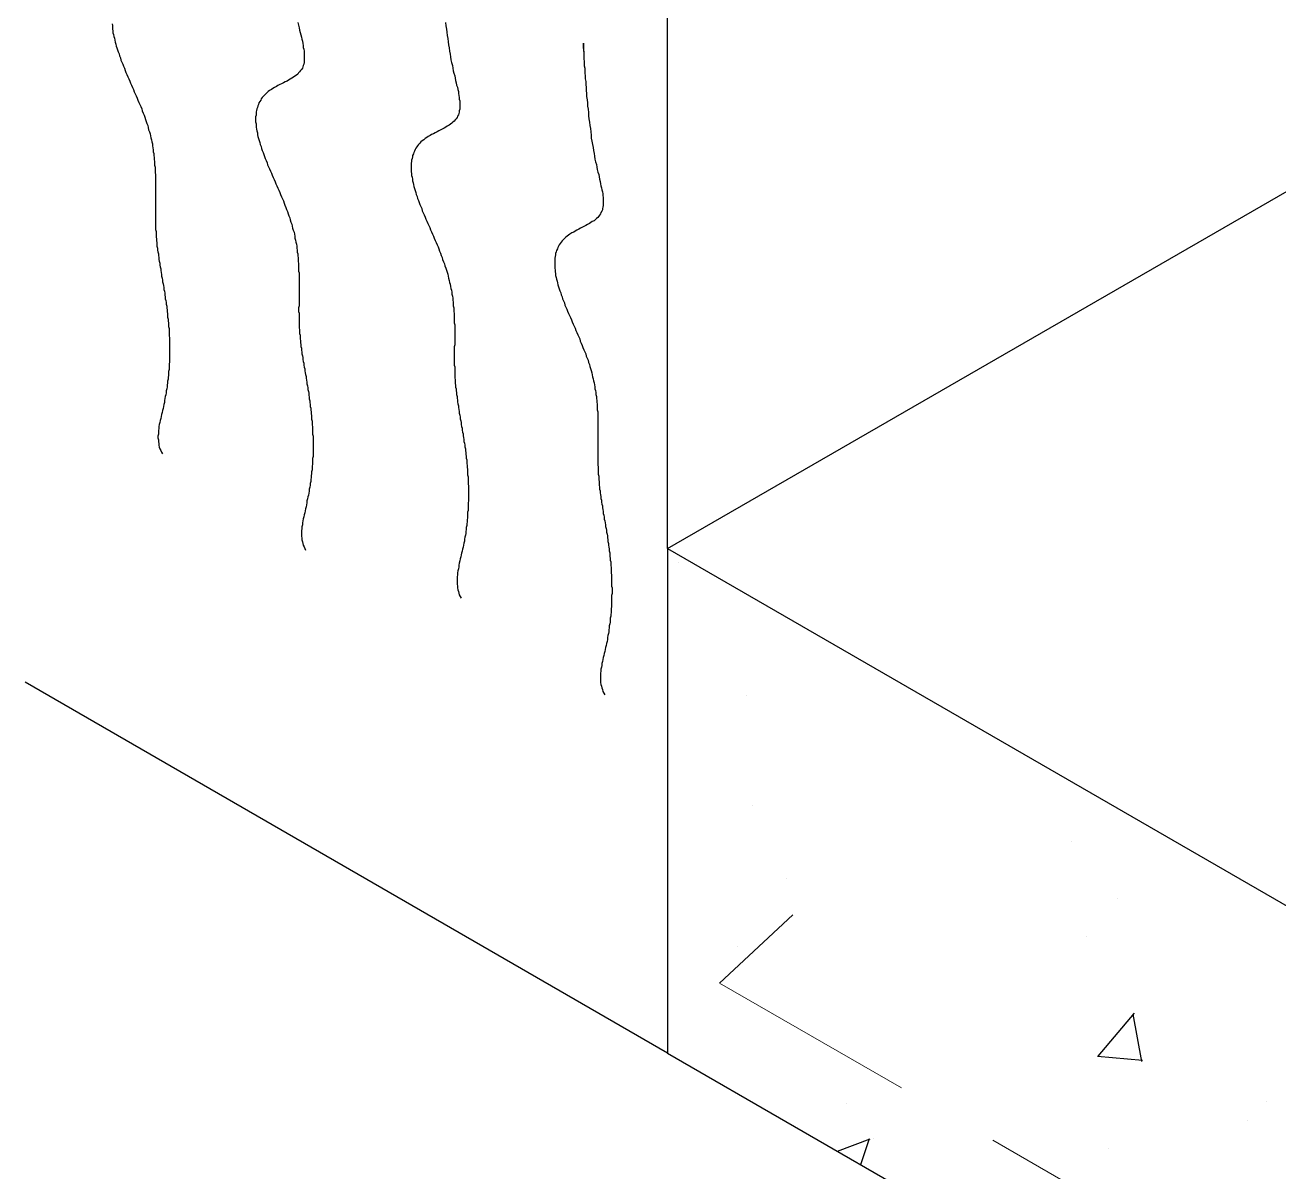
# Model space of a CAD drawing. Header units: feet. Extents: x 317 to 512, y -141 to 162.
# Drawn here: x 393.926 to 395.417, y -71.378 to -70.014 of the extents above; entities that cross this region are included whole.
import ezdxf

# ---------------------------------------------------------------- set-up
doc = ezdxf.new("R2010")
doc.units = ezdxf.units.FT
doc.header["$MEASUREMENT"] = 0
doc.linetypes.add('DASHED2', pattern=[0.375, 0.25, -0.125])
doc.layers.add('_35', color=53, linetype='Continuous')
doc.layers.add('INTERMITENTE', color=22, linetype='DASHED2', lineweight=20)

# ---------------------------------------------------------------- blocks, each defined once
blk = doc.blocks.new('*X48')
at = {"color": 0}
for p, q in [((177.7086, -42.6484), (177.7086, -42.6484)), ((177.8552, -42.936), (177.8552, -42.936)), ((177.869, -43.1725), (177.869, -43.1725)), ((178.5567, -43.2497), (178.5567, -43.2497)), ((177.941, -43.3308), (177.941, -43.3308)), ((178.6565, -43.3731), (178.6565, -43.3731)), ((178.5895, -43.4556), (178.5895, -43.4556)), ((177.8354, -43.4772), (177.8354, -43.4772)), ((178.6148, -43.7144), (178.6932, -43.621)), ((178.709, -43.7255), (178.6902, -43.6236)), ((178.6133, -43.7142), (178.7104, -43.7227)), ((178.979, -43.8126), (178.979, -43.8126)), ((178.0706, -43.8171), (178.0706, -43.8171)), ((178.9384, -43.8538), (178.9384, -43.8538)), ((178.052, -43.9193), (178.1221, -43.8924)), ((178.102, -43.9482), (178.121, -43.8916)), ((178.1291, -43.8909), (178.1291, -43.8909)), ((178.6368, -43.9143), (178.6368, -43.9143))]:
    blk.add_line(p, q, dxfattribs=at)

msp = doc.modelspace()

# ---------------------------------------------------------------- linework, layer by layer
at = {"layer": '_35'}
for p, q in [((394.69005, -70.63654), (394.69005, -69.96572)), ((394.69005, -70.63654), (395.4543, -70.1953)), ((394.69005, -70.63654), (395.4543, -71.07778)), ((394.69005, -70.63654), (394.69005, -71.23655)), ((394.69005, -71.23655), (393.9258, -70.79531)), ((394.69005, -71.23655), (396.65794, -72.37271))]:
    msp.add_line(p, q, dxfattribs=at)
for points in [[(394.02927, -70.01222, 0), (394.02982, -70.01431, 0), (394.02982, -70.01635, 0), (394.02982, -70.0185, 0), (394.03037, -70.02065, 0), (394.03037, -70.02279, 0), (394.03092, -70.025, 0), (394.03147, -70.0272, 0), (394.03202, -70.0294, 0), (394.03257, -70.03166, 0), (394.03312, -70.03397, 0), (394.03367, -70.03623, 0), (394.03422, -70.0386, 0), (394.03478, -70.04091, 0), (394.03588, -70.04328, 0), (394.03643, -70.04565, 0), (394.03753, -70.04802, 0), (394.03808, -70.05044, 0), (394.03918, -70.05286, 0), (394.03973, -70.05529, 0), (394.04083, -70.05771, 0), (394.04193, -70.06019, 0), (394.04304, -70.06267, 0), (394.04414, -70.06514, 0), (394.04469, -70.06762, 0), (394.04579, -70.07015, 0), (394.04689, -70.07263, 0), (394.04799, -70.07517, 0), (394.04909, -70.0777, 0), (394.0502, -70.08023, 0), (394.0513, -70.08277, 0), (394.0524, -70.0853, 0), (394.0535, -70.08783, 0), (394.0546, -70.09037, 0), (394.0557, -70.09295, 0), (394.0568, -70.09549, 0), (394.0579, -70.09802, 0), (394.05901, -70.10061, 0), (394.06011, -70.10314, 0), (394.06121, -70.10568, 0), (394.06231, -70.10821, 0), (394.06341, -70.11074, 0), (394.06451, -70.11328, 0), (394.06506, -70.11581, 0), (394.06617, -70.11834, 0), (394.06727, -70.12087, 0), (394.06837, -70.12335, 0), (394.06892, -70.12589, 0), (394.07002, -70.12836, 0), (394.07057, -70.13084, 0), (394.07167, -70.13332, 0), (394.07222, -70.13574, 0), (394.07277, -70.13822, 0), (394.07388, -70.14065, 0), (394.07443, -70.14307, 0), (394.07498, -70.14549, 0), (394.07553, -70.14786, 0), (394.07608, -70.15023, 0), (394.07663, -70.15265, 0), (394.07718, -70.15502, 0), (394.07718, -70.15733, 0), (394.07773, -70.1597, 0), (394.07828, -70.16201, 0), (394.07828, -70.16433, 0), (394.07883, -70.16664, 0), (394.07883, -70.16895, 0), (394.07938, -70.17126, 0), (394.07938, -70.17352, 0), (394.07993, -70.17584, 0), (394.07993, -70.17809, 0), (394.07993, -70.18035, 0), (394.08048, -70.18261, 0), (394.08048, -70.18487, 0), (394.08048, -70.18713, 0), (394.08048, -70.18933, 0), (394.08103, -70.19159, 0), (394.08103, -70.19379, 0), (394.08103, -70.19605, 0), (394.08103, -70.19825, 0), (394.08103, -70.20045, 0), (394.08103, -70.20266, 0), (394.08103, -70.20486, 0), (394.08103, -70.20706, 0), (394.08103, -70.20926, 0), (394.08103, -70.21141, 0), (394.08103, -70.21361, 0), (394.08103, -70.21582, 0), (394.08103, -70.21796, 0), (394.08103, -70.22017, 0), (394.08103, -70.22232, 0), (394.08103, -70.22452, 0), (394.08103, -70.22667, 0), (394.08103, -70.22887, 0), (394.08103, -70.23102, 0), (394.08103, -70.23316, 0), (394.08103, -70.23537, 0), (394.08103, -70.23752, 0), (394.08103, -70.23972, 0), (394.08103, -70.24187, 0), (394.08103, -70.24401, 0), (394.08103, -70.24622, 0), (394.08103, -70.24836, 0), (394.08103, -70.25057, 0), (394.08103, -70.25271, 0), (394.08103, -70.25492, 0), (394.08103, -70.25707, 0), (394.08159, -70.25927, 0), (394.08159, -70.26147, 0), (394.08159, -70.26367, 0), (394.08159, -70.26582, 0), (394.08214, -70.26802, 0), (394.08214, -70.27023, 0), (394.08269, -70.27243, 0), (394.08269, -70.27469, 0), (394.08269, -70.27689, 0), (394.08324, -70.27909, 0), (394.08324, -70.2813, 0), (394.08379, -70.2835, 0), (394.08434, -70.28576, 0), (394.08434, -70.28796, 0), (394.08489, -70.29022, 0), (394.08489, -70.29242, 0), (394.08544, -70.29468, 0), (394.08599, -70.29688, 0), (394.08599, -70.29914, 0), (394.08654, -70.30134, 0), (394.08709, -70.3036, 0), (394.08709, -70.3058, 0), (394.08764, -70.30806, 0), (394.08819, -70.31026, 0), (394.08819, -70.31252, 0), (394.08874, -70.31478, 0), (394.0893, -70.31698, 0), (394.0893, -70.31924, 0), (394.08985, -70.32144, 0), (394.0904, -70.3237, 0), (394.09095, -70.3259, 0), (394.09095, -70.32816, 0), (394.0915, -70.33036, 0), (394.09205, -70.33262, 0), (394.09205, -70.33483, 0), (394.0926, -70.33703, 0), (394.0926, -70.33929, 0), (394.09315, -70.34149, 0), (394.0937, -70.34369, 0), (394.0937, -70.34589, 0), (394.09425, -70.34815, 0), (394.09425, -70.35036, 0), (394.0948, -70.35256, 0), (394.0948, -70.35476, 0), (394.09535, -70.35696, 0), (394.09535, -70.35917, 0), (394.09535, -70.36137, 0), (394.0959, -70.36357, 0), (394.0959, -70.36578, 0), (394.09645, -70.36803, 0), (394.09645, -70.37024, 0), (394.09645, -70.37244, 0), (394.09701, -70.37464, 0), (394.09701, -70.37684, 0), (394.09701, -70.37905, 0), (394.09701, -70.38125, 0), (394.09701, -70.38345, 0), (394.09756, -70.38566, 0), (394.09756, -70.38791, 0), (394.09756, -70.39012, 0), (394.09756, -70.39232, 0), (394.09756, -70.39452, 0), (394.09756, -70.39678, 0), (394.09756, -70.39898, 0), (394.09756, -70.40119, 0), (394.09756, -70.40344, 0), (394.09756, -70.40565, 0), (394.09756, -70.4079, 0), (394.09756, -70.41016, 0), (394.09756, -70.41237, 0), (394.09756, -70.41462, 0), (394.09701, -70.41688, 0), (394.09701, -70.41914, 0), (394.09701, -70.4214, 0), (394.09701, -70.4236, 0), (394.09645, -70.42591, 0), (394.09645, -70.42817, 0), (394.09645, -70.43043, 0), (394.0959, -70.43269, 0), (394.0959, -70.435, 0), (394.09535, -70.43726, 0), (394.09535, -70.43957, 0), (394.0948, -70.44183, 0), (394.0948, -70.44414, 0), (394.09425, -70.44645, 0), (394.0937, -70.44877, 0), (394.0937, -70.45108, 0), (394.09315, -70.45339, 0), (394.0926, -70.45571, 0), (394.09205, -70.45807, 0), (394.0915, -70.46039, 0), (394.0915, -70.46276, 0), (394.09095, -70.46512, 0), (394.0904, -70.46749, 0), (394.08985, -70.46986, 0), (394.0893, -70.47223, 0), (394.08874, -70.4746, 0), (394.08819, -70.47696, 0), (394.08764, -70.47933, 0), (394.08709, -70.48175, 0), (394.08654, -70.48412, 0), (394.08599, -70.48644, 0), (394.08544, -70.4888, 0), (394.08489, -70.49117, 0), (394.08489, -70.49348, 0), (394.08434, -70.4958, 0), (394.08434, -70.49811, 0), (394.08434, -70.50037, 0), (394.08379, -70.50263, 0), (394.08379, -70.50488, 0), (394.08434, -70.50709, 0), (394.08434, -70.50929, 0), (394.08489, -70.51144, 0), (394.08489, -70.51359, 0), (394.08544, -70.51568, 0), (394.08599, -70.51772, 0), (394.08709, -70.51975, 0), (394.08819, -70.52174, 0), (394.0893, -70.52366, 0)], [(394.2501, -70.01079, 0), (394.2512, -70.01382, 0), (394.25175, -70.01679, 0), (394.25231, -70.01965, 0), (394.25286, -70.02246, 0), (394.25396, -70.02522, 0), (394.25451, -70.02792, 0), (394.25506, -70.0305, 0), (394.25561, -70.03304, 0), (394.25616, -70.03552, 0), (394.25671, -70.03788, 0), (394.25671, -70.0402, 0), (394.25726, -70.04251, 0), (394.25781, -70.04471, 0), (394.25781, -70.0468, 0), (394.25781, -70.0489, 0), (394.25781, -70.05093, 0), (394.25781, -70.05286, 0), (394.25781, -70.05473, 0), (394.25781, -70.05661, 0), (394.25781, -70.05837, 0), (394.25726, -70.06008, 0), (394.25671, -70.06178, 0), (394.25616, -70.06338, 0), (394.25561, -70.06492, 0), (394.25451, -70.06646, 0), (394.25341, -70.0679, 0), (394.25231, -70.06933, 0), (394.2512, -70.07065, 0), (394.2501, -70.07197, 0), (394.24845, -70.07324, 0), (394.2468, -70.07451, 0), (394.24515, -70.07566, 0), (394.24294, -70.07682, 0), (394.24129, -70.07797, 0), (394.23909, -70.07908, 0), (394.23744, -70.08023, 0), (394.23523, -70.08128, 0), (394.23303, -70.08238, 0), (394.23083, -70.08348, 0), (394.22862, -70.08458, 0), (394.22642, -70.08568, 0), (394.22477, -70.08684, 0), (394.22257, -70.088, 0), (394.22036, -70.08915, 0), (394.21871, -70.09037, 0), (394.21651, -70.09163, 0), (394.21486, -70.0929, 0), (394.2132, -70.09422, 0), (394.2121, -70.0956, 0), (394.21045, -70.09703, 0), (394.20935, -70.09846, 0), (394.2077, -70.09995, 0), (394.2066, -70.10149, 0), (394.20605, -70.10309, 0), (394.20494, -70.10474, 0), (394.20384, -70.10639, 0), (394.20329, -70.1081, 0), (394.20274, -70.10981, 0), (394.20219, -70.11157, 0), (394.20164, -70.11339, 0), (394.20109, -70.1152, 0), (394.20054, -70.11708, 0), (394.20054, -70.119, 0), (394.20054, -70.12093, 0), (394.19999, -70.12291, 0), (394.19999, -70.1249, 0), (394.19999, -70.12693, 0), (394.19999, -70.12897, 0), (394.20054, -70.13106, 0), (394.20054, -70.13321, 0), (394.20054, -70.1353, 0), (394.20109, -70.13751, 0), (394.20164, -70.13965, 0), (394.20219, -70.14191, 0), (394.20219, -70.14411, 0), (394.20274, -70.14637, 0), (394.20329, -70.14863, 0), (394.20439, -70.15094, 0), (394.20494, -70.15326, 0), (394.20549, -70.15562, 0), (394.2066, -70.15799, 0), (394.20715, -70.16036, 0), (394.2077, -70.16273, 0), (394.2088, -70.16515, 0), (394.2099, -70.16758, 0), (394.21045, -70.17, 0), (394.21155, -70.17242, 0), (394.21265, -70.1749, 0), (394.21376, -70.17738, 0), (394.21431, -70.17986, 0), (394.21541, -70.18233, 0), (394.21651, -70.18487, 0), (394.21761, -70.18735, 0), (394.21871, -70.18988, 0), (394.21981, -70.19241, 0), (394.22091, -70.19495, 0), (394.22202, -70.19748, 0), (394.22312, -70.20001, 0), (394.22422, -70.20255, 0), (394.22532, -70.20508, 0), (394.22642, -70.20761, 0), (394.22752, -70.2102, 0), (394.22862, -70.21273, 0), (394.22973, -70.21527, 0), (394.23083, -70.21785, 0), (394.23193, -70.22039, 0), (394.23303, -70.22292, 0), (394.23413, -70.22545, 0), (394.23468, -70.22799, 0), (394.23578, -70.23052, 0), (394.23689, -70.23305, 0), (394.23799, -70.23559, 0), (394.23854, -70.23807, 0), (394.23964, -70.2406, 0), (394.24074, -70.24308, 0), (394.24129, -70.24556, 0), (394.24184, -70.24803, 0), (394.24294, -70.25046, 0), (394.24349, -70.25293, 0), (394.24404, -70.25536, 0), (394.2446, -70.25778, 0), (394.2457, -70.26015, 0), (394.24625, -70.26257, 0), (394.2468, -70.26494, 0), (394.2468, -70.26731, 0), (394.24735, -70.26968, 0), (394.2479, -70.27204, 0), (394.24845, -70.27441, 0), (394.249, -70.27673, 0), (394.249, -70.27904, 0), (394.24955, -70.28135, 0), (394.24955, -70.28366, 0), (394.2501, -70.28598, 0), (394.2501, -70.28824, 0), (394.25065, -70.29055, 0), (394.25065, -70.29281, 0), (394.25065, -70.29506, 0), (394.2512, -70.29732, 0), (394.2512, -70.29958, 0), (394.2512, -70.30184, 0), (394.2512, -70.30404, 0), (394.2512, -70.3063, 0), (394.25175, -70.3085, 0), (394.25175, -70.3107, 0), (394.25175, -70.31296, 0), (394.25175, -70.31517, 0), (394.25175, -70.31737, 0), (394.25175, -70.31957, 0), (394.25175, -70.32172, 0), (394.25175, -70.32392, 0), (394.25175, -70.32612, 0), (394.25175, -70.32833, 0), (394.25175, -70.33047, 0), (394.25175, -70.33268, 0), (394.25175, -70.33483, 0), (394.25175, -70.33703, 0), (394.25175, -70.33918, 0), (394.25175, -70.34138, 0), (394.25175, -70.34353, 0), (394.25175, -70.34573, 0), (394.25175, -70.34788, 0), (394.2512, -70.35008, 0), (394.2512, -70.35223, 0), (394.2512, -70.35438, 0), (394.25175, -70.35658, 0), (394.25175, -70.35873, 0), (394.25175, -70.36093, 0), (394.25175, -70.36308, 0), (394.25175, -70.36522, 0), (394.25175, -70.36743, 0), (394.25175, -70.36963, 0), (394.25175, -70.37178, 0), (394.25175, -70.37398, 0), (394.25231, -70.37618, 0), (394.25231, -70.37833, 0), (394.25231, -70.38053, 0), (394.25286, -70.38274, 0), (394.25286, -70.38494, 0), (394.25286, -70.38714, 0), (394.25341, -70.38935, 0), (394.25341, -70.39155, 0), (394.25396, -70.39381, 0), (394.25396, -70.39601, 0), (394.25451, -70.39821, 0), (394.25451, -70.40047, 0), (394.25506, -70.40267, 0), (394.25506, -70.40488, 0), (394.25561, -70.40713, 0), (394.25616, -70.40934, 0), (394.25616, -70.41159, 0), (394.25671, -70.4138, 0), (394.25726, -70.41605, 0), (394.25726, -70.41826, 0), (394.25781, -70.42052, 0), (394.25836, -70.42277, 0), (394.25836, -70.42498, 0), (394.25891, -70.42723, 0), (394.25946, -70.42944, 0), (394.26002, -70.4317, 0), (394.26002, -70.4339, 0), (394.26057, -70.43616, 0), (394.26112, -70.43836, 0), (394.26112, -70.44062, 0), (394.26167, -70.44282, 0), (394.26222, -70.44508, 0), (394.26222, -70.44728, 0), (394.26277, -70.44954, 0), (394.26332, -70.45174, 0), (394.26332, -70.45394, 0), (394.26387, -70.4562, 0), (394.26387, -70.4584, 0), (394.26442, -70.46061, 0), (394.26442, -70.46281, 0), (394.26497, -70.46507, 0), (394.26497, -70.46727, 0), (394.26552, -70.46947, 0), (394.26552, -70.47168, 0), (394.26607, -70.47388, 0), (394.26607, -70.47608, 0), (394.26662, -70.47829, 0), (394.26662, -70.48049, 0), (394.26662, -70.48269, 0), (394.26717, -70.48489, 0), (394.26717, -70.4871, 0), (394.26717, -70.48935, 0), (394.26773, -70.49156, 0), (394.26773, -70.49376, 0), (394.26773, -70.49596, 0), (394.26773, -70.49817, 0), (394.26773, -70.50037, 0), (394.26828, -70.50257, 0), (394.26828, -70.50483, 0), (394.26828, -70.50703, 0), (394.26828, -70.50923, 0), (394.26828, -70.51144, 0), (394.26828, -70.5137, 0), (394.26828, -70.5159, 0), (394.26828, -70.51816, 0), (394.26828, -70.52036, 0), (394.26828, -70.52262, 0), (394.26828, -70.52482, 0), (394.26828, -70.52708, 0), (394.26773, -70.52934, 0), (394.26773, -70.53154, 0), (394.26773, -70.5338, 0), (394.26773, -70.53605, 0), (394.26717, -70.53831, 0), (394.26717, -70.54057, 0), (394.26717, -70.54283, 0), (394.26662, -70.54514, 0), (394.26662, -70.5474, 0), (394.26607, -70.54966, 0), (394.26607, -70.55197, 0), (394.26552, -70.55423, 0), (394.26552, -70.55654, 0), (394.26497, -70.55885, 0), (394.26497, -70.56117, 0), (394.26442, -70.56348, 0), (394.26387, -70.56579, 0), (394.26387, -70.56811, 0), (394.26332, -70.57042, 0), (394.26277, -70.57279, 0), (394.26222, -70.5751, 0), (394.26167, -70.57747, 0), (394.26112, -70.57984, 0), (394.26112, -70.5822, 0), (394.26057, -70.58457, 0), (394.26002, -70.58694, 0), (394.25946, -70.58931, 0), (394.25891, -70.59168, 0), (394.25836, -70.59404, 0), (394.25781, -70.59641, 0), (394.25726, -70.59878, 0), (394.25671, -70.60115, 0), (394.25616, -70.60352, 0), (394.25561, -70.60588, 0), (394.25561, -70.6082, 0), (394.25506, -70.61051, 0), (394.25506, -70.61282, 0), (394.25451, -70.61508, 0), (394.25451, -70.61734, 0), (394.25451, -70.6196, 0), (394.25451, -70.6218, 0), (394.25506, -70.624, 0), (394.25506, -70.62615, 0), (394.25561, -70.62824, 0), (394.25616, -70.63034, 0), (394.25671, -70.63243, 0), (394.25781, -70.63441, 0), (394.25836, -70.63645, 0), (394.25946, -70.63838, 0)], [(394.42578, -70.01068, 0), (394.42633, -70.01453, 0), (394.42688, -70.01839, 0), (394.42743, -70.02219, 0), (394.42798, -70.02604, 0), (394.42853, -70.02979, 0), (394.42908, -70.03353, 0), (394.42963, -70.03728, 0), (394.43018, -70.04097, 0), (394.43073, -70.04455, 0), (394.43129, -70.04813, 0), (394.43184, -70.0516, 0), (394.43239, -70.05507, 0), (394.43294, -70.05837, 0), (394.43404, -70.06167, 0), (394.43459, -70.06487, 0), (394.43514, -70.06795, 0), (394.43569, -70.07098, 0), (394.43679, -70.07395, 0), (394.43734, -70.07687, 0), (394.43789, -70.07968, 0), (394.43844, -70.08238, 0), (394.439, -70.08508, 0), (394.4401, -70.08767, 0), (394.44065, -70.0902, 0), (394.4412, -70.09268, 0), (394.4412, -70.09505, 0), (394.44175, -70.09741, 0), (394.4423, -70.09967, 0), (394.4423, -70.10188, 0), (394.44285, -70.10402, 0), (394.44285, -70.10606, 0), (394.44285, -70.1081, 0), (394.44285, -70.11003, 0), (394.44285, -70.11195, 0), (394.44285, -70.11377, 0), (394.4423, -70.11553, 0), (394.4423, -70.1173, 0), (394.44175, -70.11895, 0), (394.4412, -70.12054, 0), (394.4401, -70.12214, 0), (394.43955, -70.12363, 0), (394.43844, -70.12506, 0), (394.43734, -70.12649, 0), (394.43624, -70.12787, 0), (394.43459, -70.12919, 0), (394.43349, -70.13046, 0), (394.43184, -70.13167, 0), (394.43018, -70.13283, 0), (394.42798, -70.13404, 0), (394.42633, -70.13514, 0), (394.42413, -70.13629, 0), (394.42192, -70.1374, 0), (394.42027, -70.1385, 0), (394.41807, -70.1396, 0), (394.41587, -70.14065, 0), (394.41366, -70.14175, 0), (394.41146, -70.1429, 0), (394.40926, -70.144, 0), (394.40761, -70.14516, 0), (394.4054, -70.14632, 0), (394.40375, -70.14753, 0), (394.40155, -70.1488, 0), (394.3999, -70.15006, 0), (394.39824, -70.15138, 0), (394.39659, -70.15276, 0), (394.39549, -70.15419, 0), (394.39384, -70.15562, 0), (394.39274, -70.15717, 0), (394.39163, -70.15871, 0), (394.39053, -70.16025, 0), (394.38998, -70.1619, 0), (394.38888, -70.16355, 0), (394.38833, -70.16526, 0), (394.38778, -70.16697, 0), (394.38668, -70.16873, 0), (394.38668, -70.17055, 0), (394.38613, -70.17242, 0), (394.38558, -70.17429, 0), (394.38558, -70.17617, 0), (394.38503, -70.17809, 0), (394.38503, -70.18008, 0), (394.38503, -70.18206, 0), (394.38503, -70.1841, 0), (394.38503, -70.18619, 0), (394.38503, -70.18823, 0), (394.38558, -70.19037, 0), (394.38558, -70.19252, 0), (394.38613, -70.19467, 0), (394.38668, -70.19687, 0), (394.38668, -70.19908, 0), (394.38723, -70.20128, 0), (394.38778, -70.20354, 0), (394.38833, -70.20585, 0), (394.38888, -70.20811, 0), (394.38998, -70.21048, 0), (394.39053, -70.21279, 0), (394.39108, -70.21516, 0), (394.39219, -70.21752, 0), (394.39274, -70.21989, 0), (394.39384, -70.22232, 0), (394.39439, -70.22474, 0), (394.39549, -70.22716, 0), (394.39659, -70.22958, 0), (394.39769, -70.23206, 0), (394.39824, -70.23454, 0), (394.39934, -70.23702, 0), (394.40045, -70.2395, 0), (394.40155, -70.24203, 0), (394.40265, -70.24451, 0), (394.40375, -70.24704, 0), (394.40485, -70.24958, 0), (394.40595, -70.25211, 0), (394.40705, -70.25464, 0), (394.40816, -70.25718, 0), (394.40926, -70.25971, 0), (394.41036, -70.26224, 0), (394.41146, -70.26483, 0), (394.41256, -70.26736, 0), (394.41366, -70.2699, 0), (394.41476, -70.27249, 0), (394.41587, -70.27502, 0), (394.41697, -70.27755, 0), (394.41807, -70.28008, 0), (394.41862, -70.28262, 0), (394.41972, -70.28515, 0), (394.42082, -70.28768, 0), (394.42192, -70.29022, 0), (394.42247, -70.29275, 0), (394.42358, -70.29523, 0), (394.42468, -70.29776, 0), (394.42523, -70.30024, 0), (394.42633, -70.30272, 0), (394.42688, -70.3052, 0), (394.42798, -70.30762, 0), (394.42853, -70.3101, 0), (394.42908, -70.31252, 0), (394.42963, -70.31494, 0), (394.43018, -70.31737, 0), (394.43073, -70.31974, 0), (394.43129, -70.3221, 0), (394.43184, -70.32453, 0), (394.43239, -70.3269, 0), (394.43294, -70.32921, 0), (394.43349, -70.33158, 0), (394.43349, -70.33389, 0), (394.43404, -70.3362, 0), (394.43459, -70.33852, 0), (394.43459, -70.34083, 0), (394.43514, -70.34314, 0), (394.43514, -70.3454, 0), (394.43514, -70.34771, 0), (394.43569, -70.34997, 0), (394.43569, -70.35223, 0), (394.43569, -70.35449, 0), (394.43624, -70.35674, 0), (394.43624, -70.359, 0), (394.43624, -70.3612, 0), (394.43624, -70.36346, 0), (394.43624, -70.36567, 0), (394.43624, -70.36792, 0), (394.43679, -70.37013, 0), (394.43679, -70.37233, 0), (394.43679, -70.37453, 0), (394.43679, -70.37673, 0), (394.43679, -70.37894, 0), (394.43679, -70.38114, 0), (394.43679, -70.38329, 0), (394.43679, -70.38549, 0), (394.43679, -70.38769, 0), (394.43679, -70.38984, 0), (394.43679, -70.39204, 0), (394.43679, -70.39419, 0), (394.43624, -70.39639, 0), (394.43624, -70.39854, 0), (394.43624, -70.40075, 0), (394.43624, -70.40289, 0), (394.43624, -70.40504, 0), (394.43624, -70.40724, 0), (394.43624, -70.40939, 0), (394.43624, -70.41159, 0), (394.43624, -70.41374, 0), (394.43624, -70.41589, 0), (394.43624, -70.41809, 0), (394.43679, -70.42024, 0), (394.43679, -70.42244, 0), (394.43679, -70.42459, 0), (394.43679, -70.42679, 0), (394.43679, -70.42894, 0), (394.43679, -70.43114, 0), (394.43679, -70.43335, 0), (394.43734, -70.43555, 0), (394.43734, -70.4377, 0), (394.43734, -70.4399, 0), (394.43789, -70.4421, 0), (394.43789, -70.44431, 0), (394.43844, -70.44656, 0), (394.43844, -70.44877, 0), (394.439, -70.45097, 0), (394.439, -70.45317, 0), (394.43955, -70.45538, 0), (394.43955, -70.45763, 0), (394.4401, -70.45984, 0), (394.4401, -70.46209, 0), (394.44065, -70.4643, 0), (394.4412, -70.46655, 0), (394.4412, -70.46876, 0), (394.44175, -70.47102, 0), (394.4423, -70.47322, 0), (394.4423, -70.47548, 0), (394.44285, -70.47768, 0), (394.4434, -70.47994, 0), (394.4434, -70.48214, 0), (394.44395, -70.4844, 0), (394.4445, -70.48666, 0), (394.4445, -70.48886, 0), (394.44505, -70.49112, 0), (394.4456, -70.49332, 0), (394.4456, -70.49558, 0), (394.44615, -70.49778, 0), (394.44671, -70.50004, 0), (394.44671, -70.50224, 0), (394.44726, -70.5045, 0), (394.44781, -70.5067, 0), (394.44781, -70.5089, 0), (394.44836, -70.51116, 0), (394.44891, -70.51337, 0), (394.44891, -70.51557, 0), (394.44946, -70.51777, 0), (394.44946, -70.52003, 0), (394.45001, -70.52223, 0), (394.45001, -70.52443, 0), (394.45056, -70.52664, 0), (394.45056, -70.52884, 0), (394.45111, -70.53104, 0), (394.45111, -70.53325, 0), (394.45111, -70.53545, 0), (394.45166, -70.53765, 0), (394.45166, -70.53991, 0), (394.45221, -70.54211, 0), (394.45221, -70.54432, 0), (394.45221, -70.54652, 0), (394.45221, -70.54872, 0), (394.45276, -70.55092, 0), (394.45276, -70.55313, 0), (394.45276, -70.55533, 0), (394.45276, -70.55753, 0), (394.45276, -70.55979, 0), (394.45331, -70.56199, 0), (394.45331, -70.5642, 0), (394.45331, -70.5664, 0), (394.45331, -70.56866, 0), (394.45331, -70.57086, 0), (394.45331, -70.57306, 0), (394.45331, -70.57532, 0), (394.45331, -70.57752, 0), (394.45331, -70.57978, 0), (394.45276, -70.58204, 0), (394.45276, -70.58424, 0), (394.45276, -70.5865, 0), (394.45276, -70.58876, 0), (394.45276, -70.59102, 0), (394.45221, -70.59322, 0), (394.45221, -70.59548, 0), (394.45221, -70.59779, 0), (394.45221, -70.60005, 0), (394.45166, -70.6023, 0), (394.45166, -70.60456, 0), (394.45111, -70.60688, 0), (394.45111, -70.60913, 0), (394.45056, -70.61145, 0), (394.45056, -70.6137, 0), (394.45001, -70.61602, 0), (394.45001, -70.61833, 0), (394.44946, -70.62064, 0), (394.44891, -70.62296, 0), (394.44836, -70.62527, 0), (394.44836, -70.62758, 0), (394.44781, -70.62995, 0), (394.44726, -70.63226, 0), (394.44671, -70.63463, 0), (394.44615, -70.637, 0), (394.4456, -70.63937, 0), (394.44505, -70.64174, 0), (394.4445, -70.6441, 0), (394.44395, -70.64647, 0), (394.4434, -70.64884, 0), (394.44285, -70.65121, 0), (394.4423, -70.65363, 0), (394.44175, -70.656, 0), (394.44175, -70.65831, 0), (394.4412, -70.66068, 0), (394.44065, -70.66305, 0), (394.4401, -70.66536, 0), (394.4401, -70.66767, 0), (394.43955, -70.66999, 0), (394.43955, -70.67224, 0), (394.43955, -70.6745, 0), (394.43955, -70.67676, 0), (394.43955, -70.67896, 0), (394.4401, -70.68117, 0), (394.4401, -70.68331, 0), (394.44065, -70.68546, 0), (394.4412, -70.68755, 0), (394.44175, -70.68959, 0), (394.4423, -70.69163, 0), (394.4434, -70.69361, 0), (394.4445, -70.69554, 0)], [(394.59044, -70.04504, 0), (394.59044, -70.04289, 0), (394.58989, -70.04108, 0), (394.58989, -70.03954, 0), (394.58989, -70.03821, 0), (394.58989, -70.03711, 0), (394.58989, -70.03634, 0), (394.58989, -70.03574, 0), (394.58989, -70.0354, 0), (394.58989, -70.03529, 0), (394.58989, -70.0354, 0), (394.58989, -70.03574, 0), (394.58989, -70.03629, 0), (394.58989, -70.037, 0), (394.58989, -70.03794, 0), (394.58989, -70.03904, 0), (394.58989, -70.04036, 0), (394.58989, -70.04185, 0), (394.58989, -70.0435, 0), (394.59044, -70.04526, 0), (394.59044, -70.04725, 0), (394.59044, -70.04939, 0), (394.59044, -70.05165, 0), (394.59044, -70.05407, 0), (394.59099, -70.05661, 0), (394.59099, -70.05925, 0), (394.59099, -70.06206, 0), (394.59154, -70.06492, 0), (394.59154, -70.06795, 0), (394.59154, -70.07104, 0), (394.59209, -70.07423, 0), (394.59209, -70.07753, 0), (394.59264, -70.08089, 0), (394.59264, -70.08436, 0), (394.59319, -70.08783, 0), (394.59319, -70.09141, 0), (394.59374, -70.09505, 0), (394.59374, -70.09874, 0), (394.5943, -70.10248, 0), (394.59485, -70.10623, 0), (394.59485, -70.11003, 0), (394.5954, -70.11383, 0), (394.59595, -70.11768, 0), (394.59595, -70.12154, 0), (394.5965, -70.12539, 0), (394.59705, -70.12925, 0), (394.5976, -70.1331, 0), (394.59815, -70.1369, 0), (394.5987, -70.1407, 0), (394.59925, -70.1445, 0), (394.59925, -70.14825, 0), (394.5998, -70.15199, 0), (394.6009, -70.15562, 0), (394.60145, -70.15926, 0), (394.60201, -70.16284, 0), (394.60256, -70.16631, 0), (394.60311, -70.16972, 0), (394.60366, -70.17308, 0), (394.60421, -70.17633, 0), (394.60531, -70.17953, 0), (394.60586, -70.18266, 0), (394.60641, -70.18569, 0), (394.60696, -70.18867, 0), (394.60806, -70.19153, 0), (394.60861, -70.19434, 0), (394.60916, -70.19709, 0), (394.60972, -70.19979, 0), (394.61027, -70.20238, 0), (394.61082, -70.20491, 0), (394.61137, -70.20739, 0), (394.61192, -70.20976, 0), (394.61247, -70.21207, 0), (394.61302, -70.21439, 0), (394.61302, -70.21653, 0), (394.61357, -70.21868, 0), (394.61357, -70.22077, 0), (394.61357, -70.22281, 0), (394.61357, -70.22474, 0), (394.61357, -70.22661, 0), (394.61357, -70.22848, 0), (394.61302, -70.23025, 0), (394.61247, -70.23195, 0), (394.61247, -70.23366, 0), (394.61192, -70.23526, 0), (394.61082, -70.2368, 0), (394.61027, -70.23834, 0), (394.60916, -70.23977, 0), (394.60806, -70.2412, 0), (394.60696, -70.24253, 0), (394.60531, -70.24385, 0), (394.60421, -70.24511, 0), (394.60256, -70.24638, 0), (394.60035, -70.24754, 0), (394.5987, -70.24869, 0), (394.59705, -70.24985, 0), (394.59485, -70.25095, 0), (394.59264, -70.25211, 0), (394.59044, -70.25316, 0), (394.58879, -70.25426, 0), (394.58659, -70.25536, 0), (394.58438, -70.25646, 0), (394.58218, -70.25756, 0), (394.57998, -70.25872, 0), (394.57832, -70.25987, 0), (394.57612, -70.26103, 0), (394.57392, -70.26224, 0), (394.57227, -70.26351, 0), (394.57061, -70.26478, 0), (394.56896, -70.2661, 0), (394.56731, -70.26747, 0), (394.56621, -70.26891, 0), (394.56456, -70.27034, 0), (394.56346, -70.27182, 0), (394.56235, -70.27337, 0), (394.56125, -70.27496, 0), (394.56015, -70.27662, 0), (394.5596, -70.27827, 0), (394.55905, -70.27997, 0), (394.55795, -70.28168, 0), (394.5574, -70.28344, 0), (394.55685, -70.28526, 0), (394.55685, -70.28708, 0), (394.5563, -70.28895, 0), (394.55575, -70.29088, 0), (394.55575, -70.29281, 0), (394.55575, -70.29479, 0), (394.55575, -70.29677, 0), (394.55575, -70.29881, 0), (394.55575, -70.30085, 0), (394.55575, -70.30294, 0), (394.5563, -70.30509, 0), (394.5563, -70.30718, 0), (394.55685, -70.30938, 0), (394.55685, -70.31153, 0), (394.5574, -70.31379, 0), (394.55795, -70.31599, 0), (394.5585, -70.31825, 0), (394.55905, -70.32051, 0), (394.5596, -70.32282, 0), (394.56015, -70.32513, 0), (394.56125, -70.3275, 0), (394.5618, -70.32981, 0), (394.56291, -70.33224, 0), (394.56346, -70.33461, 0), (394.56456, -70.33703, 0), (394.56511, -70.33945, 0), (394.56621, -70.34187, 0), (394.56731, -70.3443, 0), (394.56786, -70.34678, 0), (394.56896, -70.34925, 0), (394.57006, -70.35173, 0), (394.57117, -70.35421, 0), (394.57227, -70.35674, 0), (394.57337, -70.35922, 0), (394.57447, -70.36176, 0), (394.57557, -70.36429, 0), (394.57667, -70.36682, 0), (394.57777, -70.36935, 0), (394.57888, -70.37189, 0), (394.57998, -70.37442, 0), (394.58108, -70.37695, 0), (394.58218, -70.37949, 0), (394.58328, -70.38208, 0), (394.58438, -70.38461, 0), (394.58548, -70.38714, 0), (394.58603, -70.38973, 0), (394.58714, -70.39226, 0), (394.58824, -70.3948, 0), (394.58934, -70.39733, 0), (394.59044, -70.39986, 0), (394.59154, -70.4024, 0), (394.59264, -70.40493, 0), (394.59319, -70.40746, 0), (394.5943, -70.40994, 0), (394.5954, -70.41248, 0), (394.59595, -70.41495, 0), (394.59705, -70.41743, 0), (394.5976, -70.41991, 0), (394.59815, -70.42233, 0), (394.59925, -70.42481, 0), (394.5998, -70.42723, 0), (394.60035, -70.42966, 0), (394.6009, -70.43203, 0), (394.60145, -70.43445, 0), (394.60201, -70.43682, 0), (394.60256, -70.43918, 0), (394.60311, -70.44155, 0), (394.60366, -70.44392, 0), (394.60366, -70.44629, 0), (394.60421, -70.4486, 0), (394.60476, -70.45091, 0), (394.60476, -70.45323, 0), (394.60531, -70.45554, 0), (394.60531, -70.45785, 0), (394.60586, -70.46011, 0), (394.60586, -70.46242, 0), (394.60641, -70.46468, 0), (394.60641, -70.46694, 0), (394.60641, -70.4692, 0), (394.60641, -70.47146, 0), (394.60696, -70.47366, 0), (394.60696, -70.47592, 0), (394.60696, -70.47817, 0), (394.60696, -70.48038, 0), (394.60696, -70.48258, 0), (394.60696, -70.48484, 0), (394.60696, -70.48704, 0), (394.60696, -70.48924, 0), (394.60696, -70.49145, 0), (394.60696, -70.49359, 0), (394.60696, -70.4958, 0), (394.60696, -70.498, 0), (394.60696, -70.5002, 0), (394.60696, -70.50235, 0), (394.60696, -70.50455, 0), (394.60696, -70.5067, 0), (394.60696, -70.5089, 0), (394.60696, -70.51105, 0), (394.60696, -70.51326, 0), (394.60696, -70.5154, 0), (394.60696, -70.51761, 0), (394.60696, -70.51975, 0), (394.60696, -70.5219, 0), (394.60696, -70.5241, 0), (394.60696, -70.52625, 0), (394.60696, -70.52845, 0), (394.60696, -70.5306, 0), (394.60696, -70.53281, 0), (394.60696, -70.53495, 0), (394.60696, -70.5371, 0), (394.60751, -70.5393, 0), (394.60751, -70.54151, 0), (394.60751, -70.54365, 0), (394.60751, -70.54586, 0), (394.60751, -70.54806, 0), (394.60806, -70.55021, 0), (394.60806, -70.55241, 0), (394.60806, -70.55461, 0), (394.60861, -70.55682, 0), (394.60861, -70.55902, 0), (394.60861, -70.56122, 0), (394.60916, -70.56342, 0), (394.60916, -70.56568, 0), (394.60972, -70.56789, 0), (394.60972, -70.57009, 0), (394.61027, -70.57235, 0), (394.61082, -70.57455, 0), (394.61082, -70.57675, 0), (394.61137, -70.57901, 0), (394.61137, -70.58121, 0), (394.61192, -70.58347, 0), (394.61247, -70.58567, 0), (394.61247, -70.58793, 0), (394.61302, -70.59013, 0), (394.61357, -70.59239, 0), (394.61357, -70.59465, 0), (394.61412, -70.59685, 0), (394.61467, -70.59911, 0), (394.61467, -70.60131, 0), (394.61522, -70.60357, 0), (394.61577, -70.60577, 0), (394.61632, -70.60803, 0), (394.61632, -70.61023, 0), (394.61687, -70.61249, 0), (394.61743, -70.6147, 0), (394.61743, -70.61695, 0), (394.61798, -70.61916, 0), (394.61853, -70.62141, 0), (394.61853, -70.62362, 0), (394.61908, -70.62582, 0), (394.61908, -70.62808, 0), (394.61963, -70.63028, 0), (394.61963, -70.63248, 0), (394.62018, -70.63469, 0), (394.62073, -70.63694, 0), (394.62073, -70.63915, 0), (394.62128, -70.64135, 0), (394.62128, -70.64355, 0), (394.62128, -70.64576, 0), (394.62183, -70.64796, 0), (394.62183, -70.65016, 0), (394.62238, -70.65236, 0), (394.62238, -70.65457, 0), (394.62238, -70.65677, 0), (394.62293, -70.65897, 0), (394.62293, -70.66123, 0), (394.62293, -70.66343, 0), (394.62293, -70.66564, 0), (394.62348, -70.66784, 0), (394.62348, -70.67004, 0), (394.62348, -70.67224, 0), (394.62348, -70.67445, 0), (394.62348, -70.67671, 0), (394.62348, -70.67891, 0), (394.62348, -70.68111, 0), (394.62403, -70.68331, 0), (394.62403, -70.68557, 0), (394.62403, -70.68777, 0), (394.62403, -70.69003, 0), (394.62348, -70.69224, 0), (394.62348, -70.69449, 0), (394.62348, -70.6967, 0), (394.62348, -70.69895, 0), (394.62348, -70.70121, 0), (394.62348, -70.70341, 0), (394.62348, -70.70567, 0), (394.62293, -70.70793, 0), (394.62293, -70.71019, 0), (394.62293, -70.71245, 0), (394.62238, -70.7147, 0), (394.62238, -70.71702, 0), (394.62183, -70.71928, 0), (394.62183, -70.72153, 0), (394.62183, -70.72385, 0), (394.62128, -70.7261, 0), (394.62073, -70.72842, 0), (394.62073, -70.73073, 0), (394.62018, -70.73304, 0), (394.62018, -70.73536, 0), (394.61963, -70.73767, 0), (394.61908, -70.73998, 0), (394.61853, -70.74229, 0), (394.61853, -70.74466, 0), (394.61798, -70.74698, 0), (394.61743, -70.74934, 0), (394.61687, -70.75171, 0), (394.61632, -70.75408, 0), (394.61577, -70.75645, 0), (394.61522, -70.75882, 0), (394.61467, -70.76118, 0), (394.61412, -70.76355, 0), (394.61357, -70.76592, 0), (394.61302, -70.76829, 0), (394.61247, -70.77066, 0), (394.61192, -70.77302, 0), (394.61192, -70.77539, 0), (394.61137, -70.77771, 0), (394.61082, -70.78007, 0), (394.61082, -70.78239, 0), (394.61027, -70.7847, 0), (394.61027, -70.78696, 0), (394.61027, -70.78922, 0), (394.61027, -70.79147, 0), (394.61027, -70.79368, 0), (394.61027, -70.79582, 0), (394.61082, -70.79803, 0), (394.61137, -70.80012, 0), (394.61192, -70.80221, 0), (394.61247, -70.8043, 0), (394.61302, -70.80629, 0), (394.61412, -70.80832, 0), (394.61522, -70.81025, 0)]]:
    msp.add_polyline3d(points, dxfattribs=at)
at = {"layer": 'INTERMITENTE'}
for p, q in [((394.83891, -71.07235), (394.75172, -71.15339)), ((394.75172, -71.15339), (396.55117, -72.1884))]:
    msp.add_line(p, q, dxfattribs=at)

# ---------------------------------------------------------------- block references
at = {"layer": '_35', "linetype": 'Continuous', "xscale": 0.5507088640848888, "yscale": 0.5507088640848888, "zscale": 0.5507088640848888}
msp.add_blockref('*X48', (296.83741, -47.16656), dxfattribs=at)

doc.saveas('drawing.dxf')
